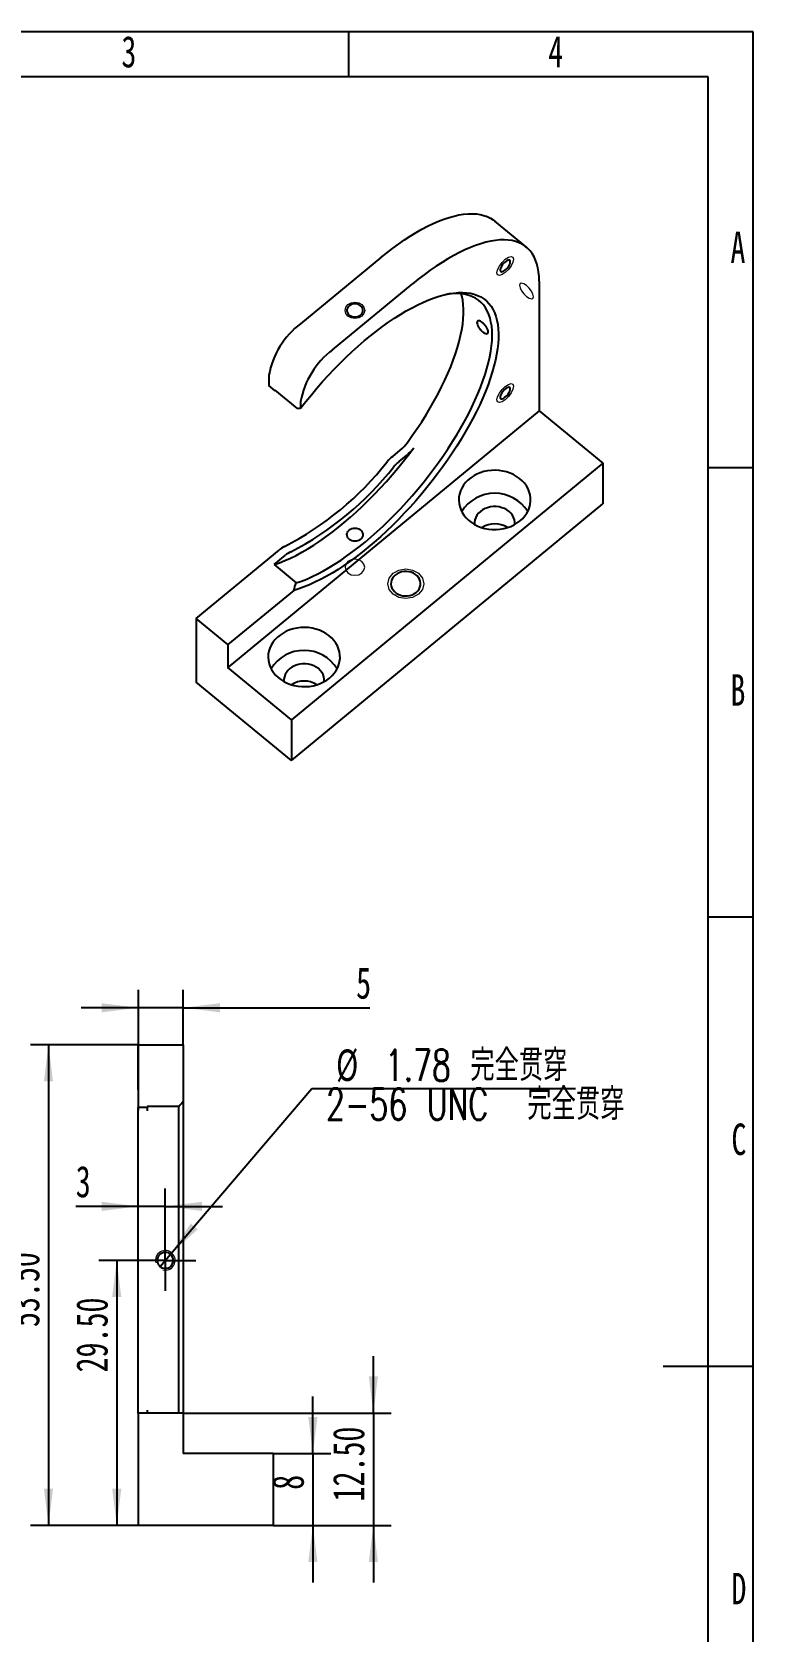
# Model space of a CAD drawing. Header units: millimetres. Extents: x 0 to 210, y 0 to 297.
# Drawn here: x 129.8 to 210, y 119.1 to 297 of the extents above; entities that cross this region are included whole.
import ezdxf

# ---------------------------------------------------------------- set-up
doc = ezdxf.new("R2010")
doc.units = ezdxf.units.MM
doc.layers.add('图框', color=7, linetype='Continuous')
doc.layers.add('根据设置的颜色创建', color=7, linetype='Continuous', lineweight=25)
doc.styles.add('SLDTEXTSTYLE0', font='TXT', dxfattribs={"width": 0.7, "bigfont": 'bigfont'})
doc.styles.add('SLDTEXTSTYLE5', font='TXT', dxfattribs={"width": 0.7})
doc.dimstyles.new('SLDDIMSTYLE3', dxfattribs={"dimtxt": 3.5, "dimasz": 4.08, "dimexe": 0, "dimexo": 0.0625, "dimgap": 0.875, "dimtad": 2, "dimrnd": 1e-09, "dimzin": 12, "dimdsep": 46, "dimtxsty": 'SLDTEXTSTYLE5', "dimsah": 1, "dimcen": 0.09, "dimadec": 0, "dimazin": 3, "dimtfac": 1, "dimtmove": 0, "dimatfit": 0, "dimfxl": 0, "dimfrac": 2, "dimtolj": 1, "dimtzin": 12, "dimarcsym": 0})
doc.dimstyles.new('SLDDIMSTYLE7', dxfattribs={"dimtxt": 3.5, "dimasz": 4.08, "dimexe": 0, "dimexo": 0.0625, "dimgap": 0.875, "dimtad": 2, "dimrnd": 1e-09, "dimzin": 4, "dimdsep": 46, "dimtxsty": 'SLDTEXTSTYLE5', "dimsah": 1, "dimcen": 0.09, "dimadec": 0, "dimazin": 1, "dimtfac": 1, "dimtofl": 0, "dimtmove": 0, "dimatfit": 3, "dimfxl": 0, "dimfrac": 2, "dimtolj": 1, "dimtzin": 12, "dimarcsym": 0})
doc.dimstyles.new('SLDDIMSTYLE8', dxfattribs={"dimtxt": 3.5, "dimasz": 4.08, "dimexe": 0, "dimexo": 0.0625, "dimgap": 0.875, "dimtad": 2, "dimrnd": 1e-09, "dimzin": 4, "dimdsep": 46, "dimtxsty": 'SLDTEXTSTYLE5', "dimsah": 1, "dimcen": 0.09, "dimadec": 0, "dimazin": 1, "dimtfac": 1, "dimtmove": 0, "dimatfit": 0, "dimfxl": 0, "dimfrac": 2, "dimtolj": 1, "dimtzin": 12, "dimarcsym": 0})
doc.dimstyles.new('SLDDIMSTYLE9', dxfattribs={"dimtxt": 3.5, "dimasz": 4.08, "dimexe": 0, "dimexo": 0.0625, "dimgap": 0.875, "dimtad": 0, "dimtih": 1, "dimtoh": 1, "dimrnd": 1e-09, "dimzin": 12, "dimdsep": 46, "dimtxsty": 'SLDTEXTSTYLE5', "dimblk1": 'NONE', "dimsah": 1, "dimcen": 0, "dimadec": 0, "dimazin": 3, "dimtfac": 1, "dimtmove": 0, "dimatfit": 3, "dimldrblk": 'NONE', "dimfxl": 0, "dimfrac": 2, "dimtolj": 1, "dimtzin": 12, "dimarcsym": 0})

# ---------------------------------------------------------------- blocks, each defined once
blk = doc.blocks.new('_D_17')
at = {"layer": '根据设置的颜色创建'}
for p, q in [((141.6, 176.97), (141.6, 190.42)), ((146.6, 184.31), (146.6, 190.42)), ((141.6, 188.42), (135.25, 188.42)), ((146.6, 188.42), (141.6, 188.42)), ((146.6, 188.42), (167.36, 188.42))]:
    blk.add_line(p, q, dxfattribs=at)
for points in [[(141.6, 188.42), (137.52, 188.92), (137.52, 187.91)], [(146.6, 188.42), (150.68, 187.91), (150.68, 188.92)]]:
    blk.add_solid(points, dxfattribs=at)
at = {"layer": '根据设置的颜色创建', "insert": (165.83, 192.93), "char_height": 3.5, "attachment_point": 1, "style": 'SLDTEXTSTYLE5'}
blk.add_mtext('5', dxfattribs=at)
blk = doc.blocks.new('_D_18')
at = {"layer": '根据设置的颜色创建'}
for p, q in [((141.6, 184.31), (129.6, 184.31)), ((131.6, 184.31), (131.6, 130.81)), ((146.8, 130.81), (129.6, 130.81))]:
    blk.add_line(p, q, dxfattribs=at)
for points in [[(131.6, 184.31), (131.09, 180.23), (132.1, 180.23)], [(131.6, 130.81), (132.1, 134.89), (131.09, 134.89)]]:
    blk.add_solid(points, dxfattribs=at)
at = {"layer": '根据设置的颜色创建', "insert": (127.08, 152.89), "char_height": 3.5, "attachment_point": 1, "rotation": 90, "style": 'SLDTEXTSTYLE5'}
blk.add_mtext('53.50', dxfattribs=at)
blk = doc.blocks.new('_D_19')
at = {"layer": '根据设置的颜色创建'}
for p, q in [((144.6, 160.31), (137.19, 160.31)), ((139.19, 160.31), (139.19, 130.81)), ((141.6, 130.81), (137.19, 130.81))]:
    blk.add_line(p, q, dxfattribs=at)
for points in [[(139.19, 160.31), (138.69, 156.23), (139.7, 156.23)], [(139.19, 130.81), (139.7, 134.89), (138.69, 134.89)]]:
    blk.add_solid(points, dxfattribs=at)
at = {"layer": '根据设置的颜色创建', "insert": (134.68, 147.84), "char_height": 3.5, "attachment_point": 1, "rotation": 90, "style": 'SLDTEXTSTYLE5'}
blk.add_mtext('29.50', dxfattribs=at)
blk = doc.blocks.new('_D_20')
at = {"layer": '根据设置的颜色创建'}
for p, q in [((144.6, 163.7), (144.6, 168.32)), ((141.6, 166.32), (134.63, 166.32)), ((144.6, 166.32), (141.6, 166.32)), ((144.6, 166.32), (150.95, 166.32))]:
    blk.add_line(p, q, dxfattribs=at)
for points in [[(141.6, 166.32), (137.52, 166.83), (137.52, 165.81)], [(144.6, 166.32), (148.68, 165.81), (148.68, 166.83)]]:
    blk.add_solid(points, dxfattribs=at)
at = {"layer": '根据设置的颜色创建', "insert": (134.63, 170.83), "char_height": 3.5, "attachment_point": 1, "style": 'SLDTEXTSTYLE5'}
blk.add_mtext('3', dxfattribs=at)
blk = doc.blocks.new('_D_21')
at = {"layer": '根据设置的颜色创建'}
for p, q in [((167.75, 143.31), (167.75, 149.66)), ((146.6, 143.31), (169.75, 143.31)), ((167.75, 143.31), (167.75, 130.81)), ((156.6, 130.81), (169.75, 130.81)), ((167.75, 130.81), (167.75, 124.46))]:
    blk.add_line(p, q, dxfattribs=at)
for points in [[(167.75, 143.31), (168.26, 147.39), (167.24, 147.39)], [(167.75, 130.81), (167.24, 126.73), (168.26, 126.73)]]:
    blk.add_solid(points, dxfattribs=at)
at = {"layer": '根据设置的颜色创建', "insert": (163.24, 133.48), "char_height": 3.5, "attachment_point": 1, "rotation": 90, "style": 'SLDTEXTSTYLE5'}
blk.add_mtext('12.50', dxfattribs=at)
blk = doc.blocks.new('_D_22')
at = {"layer": '根据设置的颜色创建'}
for p, q in [((161.02, 138.81), (161.02, 145.16)), ((156.6, 138.81), (163.02, 138.81)), ((161.02, 138.81), (161.02, 130.81)), ((156.6, 130.81), (163.02, 130.81)), ((161.02, 130.81), (161.02, 124.46))]:
    blk.add_line(p, q, dxfattribs=at)
for points in [[(161.02, 138.81), (161.53, 142.89), (160.51, 142.89)], [(161.02, 130.81), (160.51, 126.73), (161.53, 126.73)]]:
    blk.add_solid(points, dxfattribs=at)
at = {"layer": '根据设置的颜色创建', "insert": (156.51, 134.78), "char_height": 3.5, "attachment_point": 1, "rotation": 90, "style": 'SLDTEXTSTYLE5'}
blk.add_mtext('8', dxfattribs=at)
blk = doc.blocks.new('_D_23')
at = {"layer": '根据设置的颜色创建'}
for p, q in [((145.17, 160.99), (160.9, 179.44)), ((160.9, 179.44), (190.26, 179.44)), ((144.02, 159.63), (145.17, 160.99))]:
    blk.add_line(p, q, dxfattribs=at)
blk.add_solid([(145.17, 160.99), (148.2, 163.76), (147.43, 164.42)], dxfattribs=at)
at = {"layer": '根据设置的颜色创建', "char_height": 3.5, "attachment_point": 1}
for s, insert, style in [('%%c', (163.6, 183.78), 'SLDTEXTSTYLE5'), ('1.78 完全贯穿', (169.02, 183.77), 'SLDTEXTSTYLE0'), ('2-56 UNC  完全贯穿', (162.49, 179.44), 'SLDTEXTSTYLE0')]:
    blk.add_mtext(s, dxfattribs=dict(at, insert=insert, style=style))
blk = doc.blocks.new('_None')
blk = doc.blocks.new('SW_CENTERMARKSYMBOL_2')
at = {"layer": '根据设置的颜色创建', "color": 0}
for p, q in [((0, 2.5), (0, 3.389)), ((0, 0), (0, 2.5)), ((-2.5, 0), (-3.389, 0)), ((0, 0), (-2.5, 0)), ((0, 0), (0, -2.5)), ((0, 0), (2.5, 0)), ((2.5, 0), (3.389, 0)), ((0, -2.5), (0, -3.389))]:
    blk.add_line(p, q, dxfattribs=at)

msp = doc.modelspace()

# ---------------------------------------------------------------- linework, layer by layer
at = {"color": 7, "linetype": 'Continuous', "lineweight": 25}
for p, q in [((184.7852565, 273.0489359), (181.2497226, 275.9636674)), ((168.5274764, 271.851582), (159.6603573, 264.5414352)), ((163.1958913, 261.6267036), (172.0630103, 268.9368504)), ((186.2051459, 269.2759326), (186.2051459, 254.8431312)), ((156.1248234, 258.7967426), (156.1248234, 257.6647582)), ((156.8319302, 257.0818118), (156.1248234, 257.6647582)), ((159.306804, 255.1065091), (156.8319302, 257.1468212)), ((156.8319302, 257.1468212), (156.8319302, 257.0818118)), ((156.871358, 257.1143165), (156.8319302, 257.0818118)), ((186.2051459, 254.8431312), (151.5569136, 226.2787616)), ((159.6603573, 255.882011), (159.6603573, 255.1458758)), ((186.2051459, 254.8431312), (193.2762137, 249.013668)), ((169.9022842, 249.7793075), (170.7404798, 250.4703248)), ((170.609391, 249.1963612), (171.4475866, 249.8873785)), ((193.2762137, 249.013668), (158.6279814, 220.4492985)), ((193.2762137, 249.013668), (193.2762137, 244.4857303)), ((158.6279814, 215.9213608), (193.2762137, 244.4857303)), ((148.0213797, 231.7404582), (157.2531736, 239.3512468)), ((156.7016306, 237.7306562), (157.9602804, 238.7683005)), ((156.7016306, 237.7306562), (159.1765043, 235.6903441)), ((158.8864773, 234.8682965), (151.5569136, 228.8257266)), ((151.5569136, 228.8257266), (148.0213797, 231.7404582)), ((148.0213797, 231.7404582), (148.0213797, 224.6655555)), ((151.5569136, 228.8257266), (151.5569136, 226.2787616)), ((158.6279814, 220.4492985), (151.5569136, 226.2787616)), ((158.6279814, 215.9213608), (148.0213797, 224.6655555)), ((158.6279814, 220.4492985), (158.6279814, 215.9213608)), ((141.5950485, 184.3083928), (146.5950485, 184.3083928)), ((141.5950485, 179.3083928), (141.5950485, 184.3083928)), ((146.5950485, 184.3083928), (146.5950485, 179.3083928)), ((141.5950485, 179.3083928), (141.5950485, 177.3083928)), ((146.5950485, 179.3083928), (146.5950485, 178.0077826)), ((146.5950485, 178.0077826), (146.5950485, 143.3083928)), ((142.5950485, 177.3083928), (141.5950485, 177.3083928)), ((141.5950485, 176.9658513), (141.5950485, 177.3083928)), ((141.5950485, 143.6509342), (141.5950485, 176.9658513)), ((146.0950485, 177.4232518), (142.5950485, 177.4232518)), ((142.5950485, 177.4232518), (142.5950485, 177.3083928)), ((142.5950485, 177.3083928), (142.5950485, 176.9658513)), ((146.0950485, 143.3083928), (146.0950485, 177.4232518)), ((141.5950485, 143.3083928), (141.5950485, 143.6509342)), ((146.5950485, 143.3083928), (141.5950485, 143.3083928)), ((141.5950485, 143.3083928), (141.5950485, 130.8083928)), ((142.5950485, 143.6509342), (142.5950485, 143.3083928)), ((146.5950485, 143.3083928), (146.5950485, 138.8083928)), ((156.5950485, 138.8083928), (146.5950485, 138.8083928)), ((156.5950485, 138.8083928), (156.5950485, 130.8083928)), ((156.5950485, 130.8083928), (141.5950485, 130.8083928))]:
    msp.add_line(p, q, dxfattribs=at)
at = {"color": 7, "linetype": 'Continuous', "lineweight": 25, "flags": 128}
for points in [[(168.5274764, 271.851582), (169.2003863, 272.3935145), (169.8717718, 272.9085763), (170.5401121, 273.3956006), (171.2038932, 273.853484), (171.8616112, 274.2811894), (172.5117764, 274.6777479), (173.1529159, 275.0422612), (173.7835772, 275.3739034), (174.4023318, 275.6719233), (175.007778, 275.9356459), (175.5985442, 276.1644736), (176.1732921, 276.3578882), (176.7307199, 276.5154515), (177.2695646, 276.6368065), (177.7886057, 276.7216783), (178.2866674, 276.7698747), (178.7626213, 276.7812866), (179.2153894, 276.7558879), (179.6439459, 276.6937364), (180.04732, 276.5949727), (180.4245979, 276.4598206), (180.7749251, 276.2885863), (181.0975078, 276.0816577), (181.2497226, 275.9636674)], [(186.2051459, 269.2759326), (186.1891277, 269.8013468), (186.1411092, 270.2991596), (186.0611994, 270.7682433), (185.9495791, 271.2075352), (185.8065013, 271.6160401), (185.6322901, 271.9928328), (185.42734, 272.3370596), (185.1921155, 272.6479407), (184.9271493, 272.9247719), (184.6330418, 273.1669261), (184.310459, 273.3738547), (183.9601318, 273.545089), (183.5828539, 273.6802411), (183.1794798, 273.7790048), (182.7509233, 273.8411563), (182.2981552, 273.866555), (181.8222013, 273.8551432), (181.3241396, 273.8069467), (180.8050985, 273.7220749), (180.2662538, 273.6007199), (179.7088261, 273.4431566), (179.1340781, 273.2497421), (178.5433119, 273.0209143), (177.9378657, 272.7571918), (177.3191111, 272.4591718), (176.6884498, 272.1275296), (176.0473103, 271.7630163), (175.3971451, 271.3664579), (174.7394271, 270.9387524), (174.075646, 270.480869), (173.4073057, 269.9938447), (172.7359202, 269.478783), (172.0630103, 268.9368504)], [(181.8568883, 270.5021167), (181.8733261, 270.4073076), (181.9216841, 270.3451114), (181.9991521, 270.3191427), (182.1012278, 270.3309108), (182.2219789, 270.3797318), (182.3543879, 270.4627683), (182.4907596, 270.5751945), (182.6231685, 270.7104768), (182.7439197, 270.8607528), (182.8459953, 271.0172892), (182.9234633, 271.1709887), (182.9718214, 271.3129187), (182.9882591, 271.4348308), (182.9718214, 271.52964), (182.9234633, 271.5918362), (182.8459953, 271.6178049), (182.7439197, 271.6060368), (182.6231685, 271.5572158), (182.4907596, 271.4741793), (182.3543879, 271.3617531), (182.2219789, 271.2264708), (182.1012278, 271.0761948), (181.9991521, 270.9196583), (181.9216841, 270.7659589), (181.8733261, 270.6240289), (181.8568883, 270.5021167)], [(159.6603573, 255.1458758), (160.2502882, 255.8987425), (160.8550619, 256.6416038), (161.4733704, 257.3728529), (162.1038764, 258.0909085), (162.7452165, 258.7942174), (163.3960034, 259.4812588), (164.0548297, 260.1505466), (164.7202706, 260.8006333), (165.390887, 261.4301131), (166.0652283, 262.0376245), (166.7418363, 262.6218537), (167.4192476, 263.1815371), (168.0959971, 263.7154642), (168.7706212, 264.2224803), (169.4416609, 264.701489), (170.1076649, 265.1514541), (170.7671928, 265.5714026), (171.4188182, 265.9604263), (172.0611319, 266.3176837), (172.6927447, 266.6424022), (173.3122905, 266.9338796), (173.9184295, 267.1914854), (174.5098508, 267.4146626), (175.0852752, 267.6029284), (175.6434583, 267.7558757), (176.1831929, 267.8731737), (176.7033117, 267.9545687), (177.2026898, 267.9998847), (177.6802471, 268.0090236), (178.1349509, 267.9819658), (178.5658178, 267.9187697), (178.9719158, 267.8195719), (179.3523668, 267.6845872), (179.7063479, 267.5141073), (180.0330935, 267.308501), (180.331897, 267.0682129), (180.6021121, 266.7937628), (180.8431545, 266.4857441), (181.0545028, 266.1448231), (181.2357, 265.7717371), (181.3863541, 265.3672929), (181.5061393, 264.9323653), (181.5947967, 264.4678949), (181.6521343, 263.9748862), (181.6780283, 263.4544055), (181.6724226, 262.9075784), (181.6353294, 262.3355875), (181.5668288, 261.73967), (181.4670691, 261.1211146), (181.3362659, 260.4812591), (181.1747022, 259.8214874), (180.9827274, 259.1432263), (180.7607566, 258.4479428), (180.50927, 257.7371405), (180.2288114, 257.0123567), (179.9199874, 256.275159), (179.5834659, 255.5271417), (179.2199747, 254.7699225), (178.8303, 254.0051392), (178.4152844, 253.2344457), (177.9758256, 252.4595089), (177.512874, 251.6820047), (177.0274308, 250.9036147), (176.520546, 250.1260223), (175.9933157, 249.3509092), (175.4468802, 248.5799518), (174.8824214, 247.8148175), (174.30116, 247.0571611), (173.7043531, 246.3086211), (173.0932914, 245.5708164), (172.4692965, 244.8453428), (171.833718, 244.1337692), (171.1879304, 243.4376345), (170.5333303, 242.7584444), (169.8713336, 242.0976677), (169.2033719, 241.4567336), (168.5308899, 240.8370281), (167.855342, 240.2398915), (167.1781891, 239.6666153), (166.5008958, 239.1184394), (165.8249269, 238.5965492), (165.1517443, 238.1020735), (164.4828039, 237.6360817), (163.8195525, 237.1995816), (163.1634246, 236.7935173), (162.515839, 236.418767), (161.8781965, 236.0761411), (161.251876, 235.7663807), (160.6382321, 235.4901556), (160.038592, 235.2480633), (159.4542524, 235.0406274), (158.8864773, 234.8682965)], [(159.1765043, 235.6903441), (159.7532709, 235.8896406), (160.3457054, 236.1239879), (160.9524829, 236.392862), (161.5722465, 236.6956617), (162.2036104, 237.0317097), (162.8451626, 237.4002547), (163.4954686, 237.8004724), (164.1530741, 238.231468), (164.8165086, 238.6922776), (165.4842884, 239.1818708), (166.1549204, 239.6991527), (166.8269048, 240.2429666), (167.4987389, 240.8120963), (168.1689204, 241.4052693), (168.8359506, 242.0211591), (169.498338, 242.6583883), (170.1546011, 243.3155321), (170.8032727, 243.9911209), (171.4429019, 244.683644), (172.0720586, 245.3915526), (172.6893358, 246.1132639), (173.2933531, 246.8471639), (173.8827599, 247.5916115), (174.456238, 248.3449419), (175.0125052, 249.1054705), (175.5503174, 249.8714966), (176.0684719, 250.6413073), (176.5658102, 251.413181), (177.04122, 252.1853917), (177.4936383, 252.9562127), (177.9220533, 253.7239201), (178.3255069, 254.4867972), (178.7030971, 255.2431381), (179.0539794, 255.9912514), (179.3773692, 256.7294643), (179.6725433, 257.4561258), (179.9388417, 258.1696111), (180.1756688, 258.8683246), (180.3824951, 259.5507039), (180.5588581, 260.215223), (180.7043633, 260.860396), (180.8186853, 261.4847801), (180.9015687, 262.086979), (180.9528279, 262.6656461), (180.9723484, 263.2194874), (180.9600865, 263.7472643), (180.9160697, 264.2477968), (180.8403963, 264.7199654), (180.7332356, 265.1627143), (180.5948273, 265.5750534), (180.4254807, 265.9560607), (180.2255747, 266.3048841), (179.9955563, 266.6207437), (179.7359398, 266.902933), (179.4473058, 267.150821), (179.1302997, 267.3638534), (178.7856304, 267.5415539), (178.4140687, 267.6835251), (178.0164454, 267.7894494), (177.5936498, 267.85909), (177.1466272, 267.8922912), (176.6763774, 267.8889787), (176.1839519, 267.84916), (175.8326578, 267.8005775)], [(171.531944, 251.316692), (172.0839582, 252.0857467), (172.6166621, 252.8595718), (173.1288465, 253.6364107), (173.6193486, 254.4144998), (174.0870549, 255.1920728), (174.5309037, 255.9673644), (174.9498873, 256.7386148), (175.3430546, 257.5040729), (175.7095131, 258.2620012), (176.0484308, 259.0106791), (176.3590384, 259.7484068), (176.6406308, 260.4735098), (176.8925686, 261.1843419), (177.11428, 261.8792895), (177.3052617, 262.5567749), (177.46508, 263.2152601), (177.5933722, 263.8532503), (177.6898471, 264.4692972), (177.7542856, 265.0620022), (177.7865415, 265.6300199), (177.7865415, 266.1720607), (177.7542856, 266.6868942), (177.6898471, 267.1733517), (177.5933722, 267.6303287), (177.5274199, 267.8664689)], [(166.3276672, 265.5038796), (166.4517871, 265.632192), (166.5381615, 265.780057), (166.5824594, 265.94006), (166.5824594, 266.1041777), (166.5381615, 266.2641807), (166.4517871, 266.4120457), (166.3276672, 266.5403581), (166.1720258, 266.6426839), (165.9926673, 266.7138919), (165.7985857, 266.7504115), (165.5995128, 266.7504115), (165.4054312, 266.7138919), (165.2260727, 266.6426839), (165.0704313, 266.5403581), (164.9463114, 266.4120457), (164.859937, 266.2641807), (164.8156391, 266.1041777), (164.8156391, 265.94006), (164.859937, 265.780057), (164.9463114, 265.632192), (165.0704313, 265.5038796), (165.2260727, 265.4015538), (165.4054312, 265.3303458), (165.5995128, 265.2938262), (165.7985857, 265.2938262), (165.9926673, 265.3303458), (166.1720258, 265.4015538), (166.3276672, 265.5038796)], [(181.8568883, 256.3523115), (181.8733261, 256.2575023), (181.9216841, 256.1953061), (181.9991521, 256.1693374), (182.1012278, 256.1811055), (182.2219789, 256.2299265), (182.3543879, 256.312963), (182.4907596, 256.4253892), (182.6231685, 256.5606715), (182.7439197, 256.7109475), (182.8459953, 256.867484), (182.9234633, 257.0211834), (182.9718214, 257.1631134), (182.9882591, 257.2850256), (182.9718214, 257.3798347), (182.9234633, 257.4420309), (182.8459953, 257.4679996), (182.7439197, 257.4562315), (182.6231685, 257.4074105), (182.4907596, 257.324374), (182.3543879, 257.2119478), (182.2219789, 257.0766655), (182.1012278, 256.9263895), (181.9991521, 256.769853), (181.9216841, 256.6161536), (181.8733261, 256.4742236), (181.8568883, 256.3523115)], [(156.7016306, 237.7306562), (157.2895911, 237.9341098), (157.8937988, 238.1739586), (158.5128502, 238.4496455), (159.1453076, 238.7605302), (159.7897021, 239.1058907), (160.4445368, 239.4849249), (161.1082911, 239.8967524), (161.7794231, 240.3404167), (162.4563742, 240.8148873), (163.1375721, 241.3190623), (163.8214345, 241.8517706), (164.5063733, 242.411775), (165.1907976, 242.9977749), (165.8731176, 243.6084091), (166.5517488, 244.2422595), (167.2251148, 244.8978538), (167.8916517, 245.5736695), (168.5498115, 246.2681367), (169.1980655, 246.9796426), (169.8349081, 247.7065347), (170.4588601, 248.4471247), (171.0684723, 249.1996924), (171.662329, 249.9624899), (172.2390508, 250.7337457)], [(184.0838256, 242.6012585), (184.3684453, 242.8623221), (184.6177931, 243.1468478), (184.8290435, 243.4516119), (184.9998031, 243.7731611), (185.1281371, 244.1078523), (185.2125914, 244.4518932), (185.2522092, 244.8013858), (185.2465415, 245.1523701), (185.1956525, 245.5008693), (185.1001189, 245.8429349), (184.9610231, 246.174691), (184.779941, 246.4923788), (184.5589245, 246.7923986), (184.3004778, 247.0713513), (184.007529, 247.326076), (183.6833975, 247.5536868), (183.3317558, 247.7516046), (182.9565882, 247.917587), (182.5621454, 248.0497533), (182.1528966, 248.1466061), (181.7334788, 248.2070479), (181.3086442, 248.230394), (180.8832063, 248.2163797), (180.4619855, 248.165164), (180.0497543, 248.077327), (179.6511836, 247.953864), (179.2707893, 247.796174), (178.9128814, 247.6060435), (178.5815151, 247.3856269), (178.280445, 247.1374215), (178.0130823, 246.8642397), (177.7824564, 246.5691766), (177.5911803, 246.2555755), (177.4414212, 245.9269896), (177.3348761, 245.5871419), (177.272752, 245.2398829), (177.2557529, 244.8891474), (177.2840713, 244.5389093), (177.3573865, 244.1931368), (177.4748677, 243.8557478), (177.6351839, 243.530565), (177.8365185, 243.2212728), (178.0765904, 242.9313756), (178.3526795, 242.6641582), (178.6616575, 242.4226482), (179.0000237, 242.2095819), (179.3639441, 242.0273736), (179.7492955, 241.8780876), (180.1517116, 241.7634155), (180.566633, 241.6846566), (180.9893583, 241.6427032), (181.415098, 241.6380307), (181.8390282, 241.670692), (182.2563457, 241.740317), (182.662322, 241.846117), (183.0523573, 241.986893), (183.4220324, 242.1610501), (183.7671586, 242.366615), (184.0838256, 242.6012585)], [(183.5002165, 242.2036605), (183.4996657, 242.4618084), (183.4539789, 242.723772), (183.3635353, 242.977709), (183.2301762, 243.21845), (183.0566162, 243.441094), (182.8463887, 243.6411088), (182.6037732, 243.8144226), (182.3337087, 243.9575073), (182.0416929, 244.06745), (181.7336703, 244.1420126), (181.4159116, 244.1796773), (181.0948853, 244.1796773), (180.7771265, 244.1420126), (180.469104, 244.06745), (180.1770882, 243.9575073), (179.9070237, 243.8144226), (179.6644082, 243.6411088), (179.4541807, 243.441094), (179.2806207, 243.21845), (179.1472616, 242.977709), (179.056818, 242.723772), (179.0111312, 242.4618084), (179.0105804, 242.2036605)], [(172.5226297, 234.6440413), (172.6987539, 234.815477), (172.8382486, 235.0084735), (172.9373089, 235.2177663), (172.9932325, 235.4376464), (173.004494, 235.6621161), (172.9707863, 235.8850525), (172.8930288, 236.1003744), (172.7733425, 236.3022084), (172.6149922, 236.485049), (172.4222973, 236.6439088), (172.2005138, 236.7744545), (171.9556917, 236.8731251), (171.6945088, 236.9372292), (171.4240897, 236.9650182), (171.1518107, 236.955734), (170.8850987, 236.90963), (170.6312291, 236.8279637), (170.3971268, 236.7129628), (170.1891773, 236.5677641), (170.0130531, 236.3963284), (169.8735584, 236.2033319), (169.7744982, 235.9940392), (169.7185746, 235.774159), (169.707313, 235.5496893), (169.7410207, 235.3267529), (169.8187782, 235.111431), (169.9384645, 234.909597), (170.0968148, 234.7267564), (170.2895098, 234.5678967), (170.5112932, 234.437351), (170.7561154, 234.3386803), (171.0172982, 234.2745762), (171.2877173, 234.2467873), (171.5599964, 234.2560714), (171.8267083, 234.3021754), (172.0805779, 234.3838417), (172.3146803, 234.4988426), (172.5226297, 234.6440413)], [(162.8706221, 225.112869), (163.1552419, 225.3739326), (163.4045896, 225.6584583), (163.6158401, 225.9632224), (163.7865997, 226.2847716), (163.9149337, 226.6194628), (163.999388, 226.9635037), (164.0390057, 227.3129963), (164.033338, 227.6639806), (163.9824491, 228.0124798), (163.8869155, 228.3545454), (163.7478196, 228.6863015), (163.5667376, 229.0039893), (163.3457211, 229.3040091), (163.0872743, 229.5829618), (162.7943256, 229.8376865), (162.4701941, 230.0652973), (162.1185524, 230.2632151), (161.7433848, 230.4291975), (161.3489419, 230.5613638), (160.9396932, 230.6582166), (160.5202754, 230.7186584), (160.0954408, 230.7420045), (159.6700029, 230.7279902), (159.248782, 230.6767744), (158.8365509, 230.5889375), (158.4379802, 230.4654745), (158.0575858, 230.3077845), (157.6996779, 230.117654), (157.3683117, 229.8972374), (157.0672416, 229.649032), (156.7998789, 229.3758502), (156.569253, 229.0807871), (156.3779769, 228.767186), (156.2282178, 228.4386001), (156.1216726, 228.0987524), (156.0595485, 227.7514934), (156.0425494, 227.4007579), (156.0708679, 227.0505197), (156.1441831, 226.7047473), (156.2616643, 226.3673583), (156.4219804, 226.0421754), (156.6233151, 225.7328833), (156.863387, 225.4429861), (157.139476, 225.1757687), (157.4484541, 224.9342587), (157.7868202, 224.7211924), (158.1507407, 224.538984), (158.5360921, 224.3896981), (158.9385082, 224.275026), (159.3534295, 224.1962671), (159.7761549, 224.1543137), (160.2018946, 224.1496412), (160.6258248, 224.1823025), (161.0431422, 224.2519275), (161.4491185, 224.3577274), (161.8391539, 224.4985035), (162.2088289, 224.6726606), (162.5539552, 224.8782255), (162.8706221, 225.112869)], [(162.2870131, 224.715271), (162.2864623, 224.9734189), (162.2407755, 225.2353825), (162.1503319, 225.4893195), (162.0169727, 225.7300605), (161.8434128, 225.9527045), (161.6331853, 226.1527193), (161.3905698, 226.3260331), (161.1205052, 226.4691178), (160.8284894, 226.5790605), (160.5204669, 226.6536231), (160.2027082, 226.6912878), (159.8816818, 226.6912878), (159.5639231, 226.6536231), (159.2559006, 226.5790605), (158.9638848, 226.4691178), (158.6938203, 226.3260331), (158.4512048, 226.1527193), (158.2409772, 225.9527045), (158.0674173, 225.7300605), (157.9340581, 225.4893195), (157.8436146, 225.2353825), (157.7979278, 224.9734189), (157.797377, 224.715271)]]:
    msp.add_lwpolyline(points, dxfattribs=at)
at = {"color": 7, "linetype": 'Continuous', "lineweight": 18, "flags": 128}
for points in [[(182.4225737, 270.2326839), (182.0707963, 269.9986835), (181.7725737, 269.9123249), (181.5733078, 269.9867554), (181.5033349, 270.2106436), (181.5733078, 270.5499046), (181.7725737, 270.9528889), (182.0707963, 271.3582459), (182.4225737, 271.7042637), (182.7743512, 271.9382641), (183.0725737, 272.0246227), (183.2718396, 271.9501922), (183.3418125, 271.726304), (183.2718396, 271.387043), (183.0725737, 270.9840587), (182.7743512, 270.5787016), (182.4225737, 270.2326839)], [(185.5632344, 267.5411624), (185.5044464, 267.8261938), (185.3370324, 268.1647627), (185.0864795, 268.5053249), (184.7909324, 268.796033), (184.4953852, 268.9926294), (184.2448324, 269.0651839), (184.0774183, 269.0026509), (184.0186303, 268.8145503), (184.0774183, 268.5295189), (184.2448324, 268.19095), (184.4953852, 267.8503878), (184.7909324, 267.5596797), (185.0864795, 267.3630833), (185.3370324, 267.2905288), (185.5044464, 267.3530618), (185.5632344, 267.5411624)], [(166.4713513, 265.3854249), (166.1170161, 265.1902381), (165.6990493, 265.1216976), (165.2810824, 265.1902381), (164.9267472, 265.3854249), (164.689988, 265.6775426), (164.6068493, 266.0221189), (164.689988, 266.3666952), (164.9267472, 266.6588128), (165.2810824, 266.8539996), (165.6990493, 266.9225401), (166.1170161, 266.8539996), (166.4713513, 266.6588128), (166.7081105, 266.3666952), (166.7912493, 266.0221189), (166.7081105, 265.6775426), (166.4713513, 265.3854249)], [(182.4225737, 256.0828786), (182.0707963, 255.8488782), (181.7725737, 255.7625196), (181.5733078, 255.8369501), (181.5033349, 256.0608383), (181.5733078, 256.4000993), (181.7725737, 256.8030836), (182.0707963, 257.2084406), (182.4225737, 257.5544584), (182.7743512, 257.7884588), (183.0725737, 257.8748174), (183.2718396, 257.8003869), (183.3418125, 257.5764987), (183.2718396, 257.2372377), (183.0725737, 256.8342534), (182.7743512, 256.4288964), (182.4225737, 256.0828786)], [(164.9267472, 238.0762062), (164.689988, 237.7840885), (164.6068493, 237.4395122), (164.689988, 237.0949359), (164.9267472, 236.8028182), (165.2810824, 236.6076314), (165.6990493, 236.539091), (166.1170161, 236.6076314), (166.4713513, 236.8028182), (166.7081105, 237.0949359), (166.7912493, 237.4395122), (166.7081105, 237.7840885), (166.4713513, 238.0762062), (166.1170161, 238.271393), (165.6990493, 238.3399334), (165.2810824, 238.271393), (164.9267472, 238.0762062)], [(172.7701171, 234.4400101), (172.1212704, 234.0825906), (171.3559035, 233.9570815), (170.5905366, 234.0825906), (169.9416899, 234.4400101), (169.5081444, 234.9749262), (169.3559035, 235.6059027), (169.5081444, 236.2368793), (169.9416899, 236.7717954), (170.5905366, 237.1292149), (171.3559035, 237.2547239), (172.1212704, 237.1292149), (172.7701171, 236.7717954), (173.2036626, 236.2368793), (173.3559035, 235.6059027), (173.2036626, 234.9749262), (172.7701171, 234.4400101)]]:
    msp.add_lwpolyline(points, dxfattribs=at)
at = {"color": 7, "linetype": 'Continuous', "lineweight": 25}
for centre, radius, start, end in [((165.2347615, 257.1503972), 9.2575064, 127.024010032, 169.75608904), ((168.7702954, 254.2356656), 9.2575064, 127.024010032, 169.75608904), ((167.6975366, 254.10912), 4.7434517, 309.904059793, 323.935817415), ((142.0069692, 270.6225379), 34.7117654, 297.166353121, 321.83870935), ((172.854096, 246.2351355), 4.6124124, 129.789682441, 140.404394992), ((173.5612028, 245.6521892), 4.6124124, 129.789682441, 140.404394992), ((168.4046434, 253.5261737), 4.7434517, 309.904059793, 323.935817415), ((142.714076, 270.0395916), 34.7117654, 297.166353121, 321.83870935), ((181.2553984, 241.3506784), 4.325237, 31.821428694, 148.178571306), ((181.2553984, 239.6552451), 2.6091106, 57.193026033, 122.806973967), ((159.023771, 237.2689581), 2.7333022, 115.303722434, 130.374949702), ((159.7308777, 236.6860118), 2.7333022, 115.303722434, 130.374949702), ((160.042195, 223.8622888), 4.325237, 31.821428694, 148.178571306), ((160.042195, 222.1668556), 2.6091106, 57.193026033, 122.806973967)]:
    msp.add_arc(centre, radius, start, end, dxfattribs=at)
at = {"color": 7, "linetype": 'Continuous', "lineweight": 18}
msp.add_arc((144.5950485, 160.3083928), 1.0922, 255, 195, dxfattribs=at)
at = {"color": 7, "linetype": 'Continuous', "lineweight": 25}
for points in [[(180.5405135, 263.6372875), (180.5405135, 263.5707955), (180.5234077, 263.5184172), (180.4577204, 263.446453), (180.4092076, 263.4276484), (180.2895941, 263.4274549), (180.2176527, 263.4462798), (180.0638115, 263.5186894), (179.9803273, 263.5730498), (179.8163185, 263.7081839), (179.7346621, 263.7897541), (179.5850115, 263.9677497), (179.5175275, 264.0632326), (179.4037876, 264.2569422), (179.3594403, 264.3518386), (179.2988721, 264.5279606), (179.2833056, 264.6078848), (179.2832497, 264.7392888), (179.2989393, 264.7913115), (179.3589585, 264.8587519), (179.4039375, 264.874853), (179.5161144, 264.8692661), (179.5840702, 264.847718), (179.7335127, 264.7708297), (179.8144276, 264.7160541), (179.9802789, 264.5794462), (180.0626441, 264.4997667), (180.217714, 264.3257176), (180.2891929, 264.2324865), (180.4688474, 263.9541381), (180.5405135, 263.7702715), (180.5405135, 263.6372875)], [(165.0704313, 241.5801016), (164.9873614, 241.5116179), (164.9222055, 241.4315328), (164.8330647, 241.2560538), (164.8100386, 241.1615187), (164.8100599, 240.973203), (164.8333504, 240.878238), (164.9219227, 240.7038817), (164.9881371, 240.6226708), (165.1520544, 240.4873943), (165.2507253, 240.432276), (165.4658876, 240.3566051), (165.5812532, 240.3360497), (165.8159599, 240.3330142), (165.9312858, 240.350574), (166.1467697, 240.4220348), (166.2453625, 240.4758195), (166.409524, 240.6110575), (166.4757843, 240.6933946), (166.5645483, 240.8717989), (166.5879365, 240.969692), (166.5881612, 241.1637203), (166.5652003, 241.2612842), (166.4763558, 241.4407692), (166.4111466, 241.5222716), (166.2454552, 241.6591511), (166.1475873, 241.7124482), (165.9320555, 241.7841279), (165.8158036, 241.801714), (165.4676653, 241.797583), (165.2365712, 241.7170691), (165.0704313, 241.5801016)], [(145.4840485, 160.3083928), (145.4840485, 160.1909141), (145.4609165, 160.0756378), (145.3716677, 159.8603248), (145.3056221, 159.7617154), (145.141595, 159.5977185), (145.0424255, 159.5314866), (144.8284875, 159.4428088), (144.7114923, 159.4194548), (144.4795543, 159.419331), (144.3630198, 159.4423382), (144.1477409, 159.5313447), (144.0497664, 159.5965218), (143.883721, 159.7624019), (143.8184666, 159.8602428), (143.7291609, 160.0756774), (143.7060899, 160.1920377), (143.7060072, 160.4241145), (143.7292593, 160.5410728), (143.8177569, 160.7551016), (143.8839358, 160.8543565), (144.0477073, 161.0184457), (144.1463786, 161.0846453), (144.3613744, 161.1739961), (144.476872, 161.197274), (144.7114317, 161.1975106), (144.8268599, 161.1745327), (145.0425148, 161.0853797), (145.1410431, 161.0195029), (145.3874102, 160.773528), (145.4840485, 160.5433501), (145.4840485, 160.3083928)]]:
    msp.add_open_spline(points, degree=3, knots=[0, 0, 0, 0, 0.0625, 0.0625, 0.125, 0.125, 0.1875, 0.1875, 0.25, 0.25, 0.3125, 0.3125, 0.375, 0.375, 0.4375, 0.4375, 0.5, 0.5, 0.5625, 0.5625, 0.625, 0.625, 0.6875, 0.6875, 0.75, 0.75, 0.8125, 0.8125, 0.875, 0.875, 1, 1, 1, 1], dxfattribs=at)
for points in [[(159.306804, 255.1065091), (159.4243238, 255.1200983), (159.5421841, 255.1332076), (159.6603573, 255.1458758)], [(158.8864773, 234.8682965), (158.9793017, 235.1434326), (159.0758345, 235.4174901), (159.1765043, 235.6903441)], [(146.0950485, 177.4232518), (146.2612467, 177.6184379), (146.4279263, 177.813272), (146.5950485, 178.0077826)]]:
    msp.add_open_spline(points, degree=3, dxfattribs=at)
at = {"layer": '图框'}
for p, q in [((210, 297), (0, 297)), ((165, 297), (165, 292)), ((210, 0), (210, 297)), ((210, 248.5), (205, 248.5)), ((210, 198.5), (205, 198.5))]:
    msp.add_line(p, q, dxfattribs=at)
at = {"layer": '图框', "lineweight": 25}
for p, q in [((205, 292), (25, 292)), ((205, 4.9729393), (205, 292)), ((210, 148.5), (200, 148.5))]:
    msp.add_line(p, q, dxfattribs=at)

# ---------------------------------------------------------------- block references
at = {"layer": '根据设置的颜色创建'}
msp.add_blockref('SW_CENTERMARKSYMBOL_2', (144.5950485, 160.3083928), dxfattribs=at)

# ---------------------------------------------------------------- texts
at = {"color": 7, "linetype": 'Continuous', "lineweight": 0, "char_height": 3.5, "attachment_point": 2, "style": 'SLDTEXTSTYLE5'}
for s, insert in [('3', (140.5444444, 296.5628364)), ('4', (188.0444444, 296.5628364))]:
    msp.add_mtext(s, dxfattribs=dict(at, insert=insert))
at = {"layer": '图框', "char_height": 3.5, "attachment_point": 2, "style": 'SLDTEXTSTYLE5'}
for s, insert in [('A', (208.3203125, 274.7857757)), ('B', (208.3203125, 225.5357757)), ('C', (208.4272569, 175.5357757)), ('D', (208.4296875, 125.5357757))]:
    msp.add_mtext(s, dxfattribs=dict(at, insert=insert))

# ---------------------------------------------------------------- dimensions: what is measured, and where the dimension line sits
at = {"layer": '根据设置的颜色创建'}
for base, p1, picture, middle in [((141.5950485, 188.4152058), (146.5950485, 184.3083928), '_D_17', (166.5950485, 188.4152058)), ((141.5950485, 166.3210825), (144.5950485, 163.6973928), '_D_20', (135.3963543, 166.3210825))]:
    dim = msp.add_linear_dim(base=base, p1=p1, p2=(141.5950485, 176.9658513), dimstyle='SLDDIMSTYLE3', dxfattribs=at)
    dim.commit()
    dim.dimension.update_dxf_attribs({"geometry": picture, "text_midpoint": middle, "dimtype": 160})
for base, p1, p2, dimstyle, picture, middle in [((131.5950485, 130.8083928), (141.5950485, 184.3083928), (146.7950485, 130.8083928), 'SLDDIMSTYLE7', '_D_18', (131.5950485, 156.7325847)), ((139.1939073, 130.8083928), (144.5950485, 160.3083928), (141.5950485, 130.8083928), 'SLDDIMSTYLE7', '_D_19', (139.1939073, 151.6773277)), ((167.749471, 130.8083928), (146.5950485, 143.3083928), (156.5950485, 130.8083928), 'SLDDIMSTYLE8', '_D_21', (167.749471, 137.3137935)), ((161.0183084, 130.8083928), (156.5950485, 138.8083928), (156.5950485, 130.8083928), 'SLDDIMSTYLE3', '_D_22', (161.0183084, 135.5492023))]:
    dim = msp.add_linear_dim(base=base, p1=p1, p2=p2, angle=90, dimstyle=dimstyle, dxfattribs=at)
    dim.commit()
    dim.dimension.update_dxf_attribs({"geometry": picture, "text_midpoint": middle, "dimtype": 160})
dim = msp.add_diameter_dim_2p(p1=(144.0184568, 159.631737), p2=(145.1716403, 160.9850485), text='<> 完全贯穿\\P2-56 UNC  完全贯穿\\P', dimstyle='SLDDIMSTYLE9', dxfattribs=at)
dim.commit()
dim.dimension.update_dxf_attribs({"geometry": '_D_23', "text_midpoint": (176.3726261, 179.3488699), "dimtype": 163})

doc.saveas('drawing.dxf')
